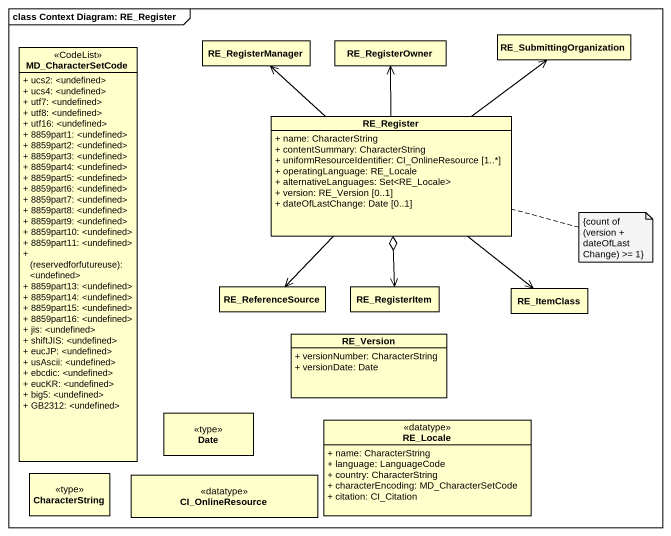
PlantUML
@startuml
mainframe class Context Diagram: RE_Register
hide circle
hide empty members
skinparam classAttributeIconSize 0
class MD_CharacterSetCode <<CodeList>> {
  + ucs2: <undefined>
  + ucs4: <undefined>
  + utf7: <undefined>
  + utf8: <undefined>
  + utf16: <undefined>
  + 8859part1: <undefined>
  + 8859part2: <undefined>
  + 8859part3: <undefined>
  + 8859part4: <undefined>
  + 8859part5: <undefined>
  + 8859part6: <undefined>
  + 8859part7: <undefined>
  + 8859part8: <undefined>
  + 8859part9: <undefined>
  + 8859part10: <undefined>
  + 8859part11: <undefined>
  {field} + (reservedforfutureuse): <undefined>
  + 8859part13: <undefined>
  + 8859part14: <undefined>
  + 8859part15: <undefined>
  + 8859part16: <undefined>
  + jis: <undefined>
  + shiftJIS: <undefined>
  + eucJP: <undefined>
  + usAscii: <undefined>
  + ebcdic: <undefined>
  + eucKR: <undefined>
  + big5: <undefined>
  + GB2312: <undefined>
}
class RE_RegisterManager
class RE_RegisterOwner
class RE_SubmittingOrganization
class RE_Register {
  + name: CharacterString
  + contentSummary: CharacterString
  + uniformResourceIdentifier: CI_OnlineResource [1..*]
  + operatingLanguage: RE_Locale
  + alternativeLanguages: Set<RE_Locale>
  + version: RE_Version [0..1]
  + dateOfLastChange: Date [0..1]
}
class RE_ReferenceSource
class RE_RegisterItem
class RE_ItemClass
class RE_Version {
  + versionNumber: CharacterString
  + versionDate: Date
}
class Date <<type>>
class RE_Locale <<datatype>> {
  + name: CharacterString
  + language: LanguageCode
  + country: CharacterString
  + characterEncoding: MD_CharacterSetCode
  + citation: CI_Citation
}
class CharacterString <<type>>
class CI_OnlineResource <<datatype>>
RE_Register -up-> RE_RegisterManager
RE_Register -up-> RE_RegisterOwner
RE_Register -up-> RE_SubmittingOrganization
RE_Register --> RE_ReferenceSource
RE_Register o--> RE_RegisterItem
RE_Register --> RE_ItemClass
note right of RE_Register : {count of (version + dateOfLastChange) >= 1}
@enduml
